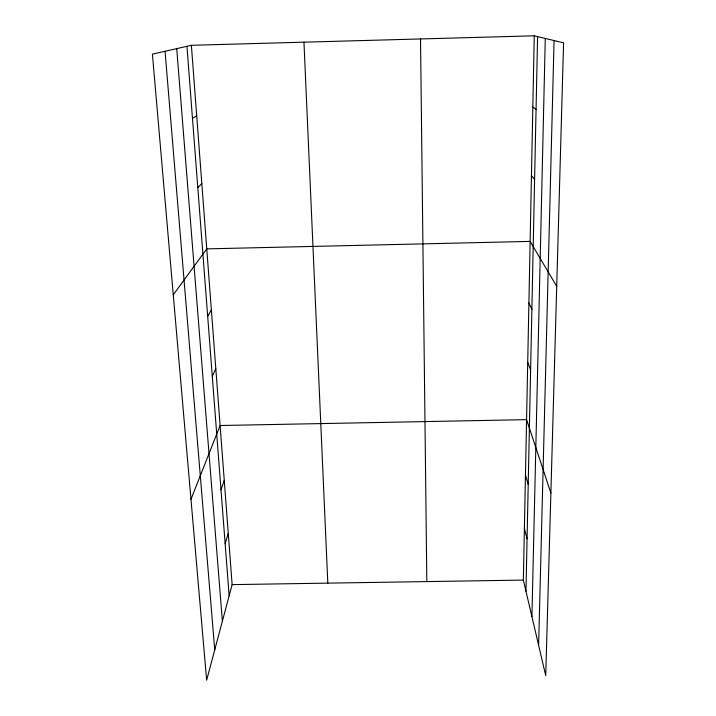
<?xml version="1.0" encoding="UTF-8"?>
<svg xmlns="http://www.w3.org/2000/svg" width="716" height="716" viewBox="0 0 716 716"><rect width="100%" height="100%" fill="white"/><g stroke="black" fill="none" stroke-linecap="round" stroke-linejoin="round"><path stroke-width="1.07" d="M534.252 35.8L563.59 42.826L545.726 675.644L523.36 580.085L534.252 35.8L191.378 45.296L152.41 54.139L206.647 680.2L232.127 584.623L191.378 45.296M525.974 591.246L537.591 36.597M531.916 616.664L545.279 38.44M538.611 645.241L554.068 40.544M225.146 543.739L228.252 533.366M221.011 489.86L224.251 480.364M190.975 499.312L220.107 425.519L526.573 419.648L550.881 493.011M212.285 376.276L215.82 368.722M207.685 316.338L211.372 309.876M173.263 294.795L206.763 248.873L530.135 241.399L556.717 286.319M197.795 187.601L201.831 183.636M192.479 118.373L196.712 115.822M232.127 584.623L523.36 580.085M532.829 107.051L536.069 109.423M531.46 175.527L534.601 179.349M528.909 302.975L531.881 309.339M527.719 362.35L530.61 369.823M525.463 474.968L528.211 484.428M524.398 528.417L527.074 538.754M165.047 51.266L214.746 649.815M176.727 48.616L222.372 621.228M186.939 46.298L229.147 595.793M303.951 42.181L327.812 583.128M420.525 38.95L426.834 581.589"/></g></svg>
